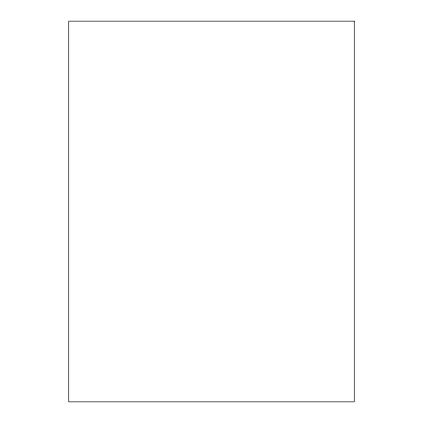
<?xml version="1.0" encoding="UTF-8"?>
<svg xmlns="http://www.w3.org/2000/svg" width="423" height="423" viewBox="0 0 423 423"><rect width="100%" height="100%" fill="white"/><g stroke="black" fill="none" stroke-linecap="round" stroke-linejoin="round"><path stroke-width="0.63" d="M354.263 21.15L68.738 21.15L68.738 401.85L354.263 401.85L354.263 21.15"/></g></svg>
